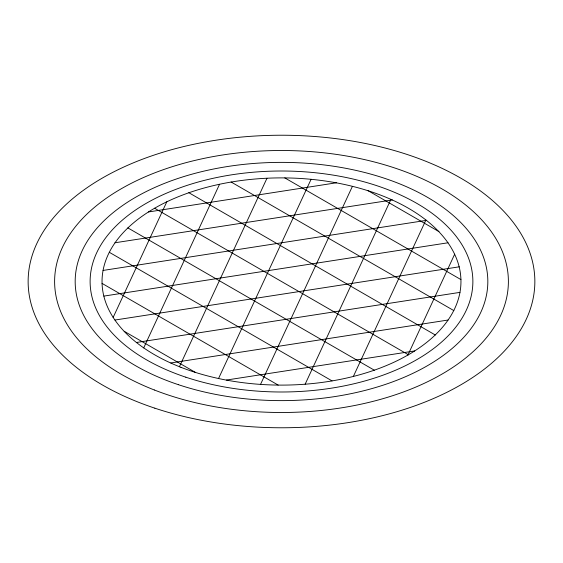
<?xml version="1.0" encoding="UTF-8"?>
<svg xmlns="http://www.w3.org/2000/svg" width="563" height="563" viewBox="0 0 563 563"><rect width="100%" height="100%" fill="white"/><g stroke="black" fill="none" stroke-linecap="round" stroke-linejoin="round"><path stroke-width="0.84" d="M113.135 317.462L166.831 201.751M143.699 347.892L219.542 184.291M260.514 384.43L352.382 186.395M305.125 384.24L390.884 199.464M353.374 376.415L425.91 220.07M407.901 355.049L454.658 254.216M179.386 366.78L266.961 178.281M218.55 378.512L311.079 179.337M148.491 211.955L336.519 182.771M114.951 242.773L392.369 199.935M103.057 270.437L426.402 220.351M103.881 296.096L448.049 242.773M114.951 320.037L459.288 266.813M136.598 342.459L459.943 292.373M170.8 362.966L448.049 320.037M226.481 380.039L414.671 350.946M367.913 190.59L438.964 231.611M284.808 177.901L460.935 279.593M231.104 182.004L453.834 310.593M188.809 192.687L435.326 335.013M154.607 208.24L408.393 354.76M127.836 227.888L374.36 370.215M109.335 252.308L332.057 380.898M102.065 283.407L278.192 385.099M124.205 331.297L195.248 372.312M154.825 408.175A253.35 146.267 0 0 0 534.85 281.5A253.35 146.267 0 0 0 154.825 154.825A253.35 146.267 0 0 0 154.825 408.175M180.913 367.301A179.456 103.606 0 0 0 460.499 288.889A179.456 103.606 0 0 0 203.088 188.302A179.456 103.606 0 0 0 180.913 367.301M185.811 377.189A191.371 110.489 0 0 0 472.871 281.5A191.371 110.489 0 0 0 185.811 185.811A191.371 110.489 0 0 0 185.811 377.189M178.337 384.663A206.325 119.124 0 0 0 487.825 281.5A206.325 119.124 0 0 0 178.337 178.337A206.325 119.124 0 0 0 178.337 384.663M154.325 389.983A226.889 130.996 0 0 0 507.812 290.846A226.889 130.996 0 0 0 182.363 163.671A226.889 130.996 0 0 0 154.325 389.983"/></g></svg>
